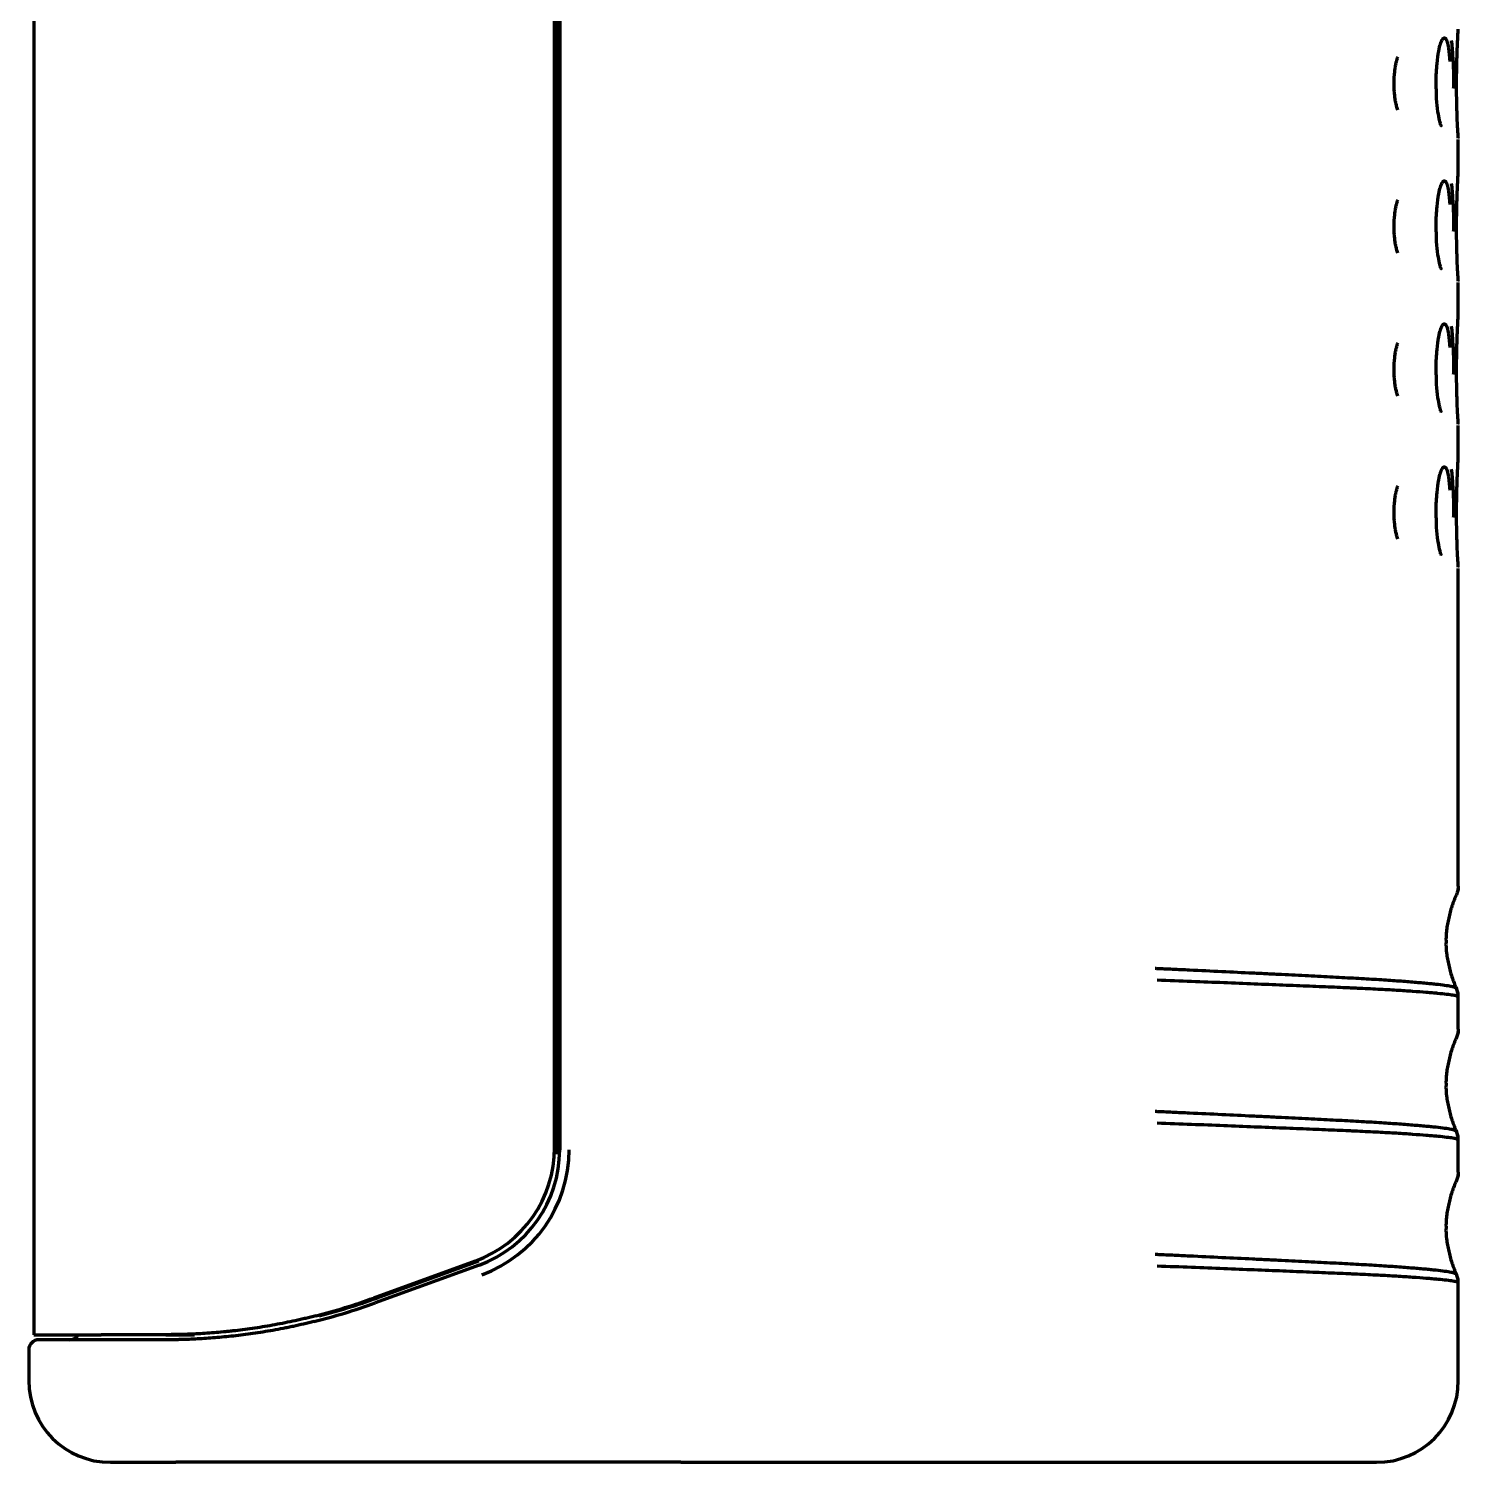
# Model space of a CAD drawing. Header units: inches. Extents: x -3055 to 7244, y 299 to 5591.
# Drawn here: x 777.59 to 812.59, y 2831.88 to 2866.98 of the extents above; entities that cross this region are included whole.
import ezdxf

# ---------------------------------------------------------------- set-up
doc = ezdxf.new("R2010")
doc.units = ezdxf.units.IN

msp = doc.modelspace()

# ---------------------------------------------------------------- linework, layer by layer
at = {"linetype": 'Continuous', "lineweight": 70}
for p, q in [((790.466, 2839.587), (790.466, 3014.142)), ((790.544, 2839.587), (790.544, 3014.142)), ((790.591, 3014.203), (790.591, 2839.525)), ((777.716, 2899.127), (777.716, 2835.002)), ((812.589, 2866.948), (812.59, 2866.96)), ((812.591, 2863.492), (812.591, 2864.262)), ((812.589, 2863.453), (812.591, 2863.492)), ((812.589, 2863.448), (812.59, 2863.46)), ((812.591, 2859.992), (812.591, 2860.762)), ((812.589, 2859.953), (812.591, 2859.992)), ((812.589, 2859.948), (812.59, 2859.96)), ((812.591, 2856.492), (812.591, 2857.262)), ((812.589, 2856.453), (812.591, 2856.492)), ((812.589, 2856.448), (812.59, 2856.46)), ((812.591, 2845.983), (812.591, 2853.762)), ((812.591, 2845.983), (812.581, 2845.884)), ((812.591, 2842.483), (812.591, 2843.271)), ((812.591, 2842.483), (812.581, 2842.384)), ((790.54, 2839.421), (790.544, 2839.587)), ((812.591, 2838.983), (812.591, 2839.771)), ((812.591, 2838.983), (812.581, 2838.884)), ((812.591, 2838.983), (812.591, 2838.983)), ((788.522, 2836.805), (786.034, 2835.899)), ((788.617, 2836.706), (786.076, 2835.782)), ((788.6, 2836.805), (786.113, 2835.899)), ((812.591, 2833.877), (812.591, 2836.271)), ((777.716, 2835.002), (779.369, 2835.002)), ((780.946, 2835.002), (779.369, 2835.002)), ((780.946, 2835.002), (781.651, 2835.002)), ((777.591, 2834.627), (777.591, 2833.877)), ((779.491, 2834.877), (777.841, 2834.877)), ((780.946, 2834.877), (779.491, 2834.877)), ((779.591, 2831.877), (781.194, 2831.877)), ((784.773, 2831.877), (781.194, 2831.877)), ((792.615, 2831.877), (784.773, 2831.877)), ((793.56, 2831.877), (792.615, 2831.877)), ((793.56, 2831.877), (810.591, 2831.877))]:
    msp.add_line(p, q, dxfattribs=at)
for centre, radius, start, end in [((812.091, 2843.271), 0.5, 11.4977, 24.7187), ((812.091, 2843.271), 0.5, 0.0006, 11.4977), ((812.091, 2839.771), 0.5, 11.4977, 24.7187), ((812.091, 2839.771), 0.5, 0.0006, 11.4977), ((787.591, 2839.525), 3, 290, 0), ((787.571, 2839.525), 3.25, 290, 0), ((812.091, 2836.271), 0.5, 11.4978, 24.7187), ((812.091, 2836.271), 0.5, 0.0007, 11.4978), ((778.591, 2835.127), 0.25, 270, 329.9991), ((777.841, 2834.627), 0.25, 90, 180), ((779.591, 2833.877), 2, 180, 270), ((810.591, 2833.877), 2, 270, 0)]:
    msp.add_arc(centre, radius, start, end, dxfattribs=at)
for centre, major_axis, ratio, start_param, end_param in [((787.515, 2839.587), (0, -2.96), 0.996917, 0.348075, 1.570796), ((780.946, 2849.877), (14.348, 4.376), 1, 4.660713, 4.76542), ((780.945, 2849.967), (0, 14.965), 0.996917, 3.390853, 3.489663), ((781.024, 2849.967), (0, 14.965), 0.996917, 3.390853, 3.489666)]:
    msp.add_ellipse(centre, major_axis=major_axis, ratio=ratio, start_param=start_param, end_param=end_param, dxfattribs=at)
for points, knots in [([(812.59, 2864.295), (812.59, 2864.295), (812.59, 2864.298), (812.587, 2864.335), (812.578, 2864.493), (812.562, 2864.824), (812.549, 2865.276), (812.547, 2865.793), (812.557, 2866.284), (812.573, 2866.67), (812.584, 2866.87), (812.588, 2866.937), (812.589, 2866.947), (812.589, 2866.948)], [0, 0, 0, 0, 0.010183, 0.070351, 0.180646, 0.300593, 0.425928, 0.557827, 0.693585, 0.815302, 0.931069, 0.992468, 1, 1, 1, 1]), ([(812.053, 2865.477), (812.049, 2865.546), (812.043, 2865.761), (812.064, 2866.107), (812.107, 2866.42), (812.147, 2866.591), (812.169, 2866.651), (812.172, 2866.657), (812.172, 2866.657)], [0, 0, 0, 0, 0.131178, 0.418189, 0.657493, 0.839491, 0.956498, 1, 1, 1, 1]), ([(812.169, 2866.652), (812.17, 2866.654), (812.171, 2866.656), (812.185, 2866.687), (812.198, 2866.71), (812.217, 2866.733), (812.224, 2866.738), (812.236, 2866.746), (812.243, 2866.748), (812.252, 2866.748), (812.255, 2866.747), (812.261, 2866.745), (812.264, 2866.744), (812.273, 2866.738), (812.284, 2866.726), (812.295, 2866.707), (812.303, 2866.69), (812.305, 2866.684), (812.31, 2866.671), (812.313, 2866.664), (812.325, 2866.626), (812.333, 2866.59), (812.343, 2866.538), (812.345, 2866.527), (812.348, 2866.504), (812.35, 2866.492), (812.355, 2866.456), (812.359, 2866.431), (812.368, 2866.353), (812.373, 2866.296), (812.378, 2866.22), (812.379, 2866.205), (812.38, 2866.184), (812.381, 2866.179), (812.381, 2866.174)], [0, 0, 0, 0, 0.008591, 0.008591, 0.143881, 0.143881, 0.211527, 0.211527, 0.279172, 0.279172, 0.312995, 0.312995, 0.346817, 0.346817, 0.414463, 0.482108, 0.482108, 0.51593, 0.51593, 0.549753, 0.549753, 0.685044, 0.685044, 0.718866, 0.718866, 0.752689, 0.752689, 0.820334, 0.820334, 0.955625, 0.955625, 0.989447, 0.989447, 1, 1, 1, 1]), ([(811.018, 2865.627), (811.018, 2865.659), (811.019, 2865.691), (811.021, 2865.755), (811.023, 2865.786), (811.029, 2865.88), (811.036, 2865.94), (811.049, 2866.03), (811.054, 2866.059), (811.065, 2866.116), (811.077, 2866.172), (811.091, 2866.224), (811.102, 2866.262), (811.106, 2866.274), (811.11, 2866.285)], [0, 0, 0, 0, 0.133672, 0.133672, 0.267344, 0.267344, 0.534688, 0.534688, 0.66836, 0.66836, 0.802032, 0.935704, 0.935704, 1, 1, 1, 1]), ([(812.476, 2865.509), (812.478, 2865.556), (812.483, 2865.791), (812.478, 2866.085), (812.461, 2866.272), (812.459, 2866.296)], [0, 0, 0, 0, 0.175328, 0.891133, 1, 1, 1, 1]), ([(811.106, 2864.98), (811.096, 2865.012), (811.087, 2865.047), (811.075, 2865.097), (811.072, 2865.111), (811.065, 2865.139), (811.063, 2865.153), (811.054, 2865.196), (811.049, 2865.225), (811.036, 2865.313), (811.029, 2865.374), (811.023, 2865.468), (811.021, 2865.5), (811.019, 2865.563), (811.018, 2865.595), (811.018, 2865.627)], [0, 0, 0, 0, 0.182784, 0.182784, 0.250885, 0.250885, 0.318987, 0.318987, 0.455189, 0.455189, 0.727595, 0.727595, 0.863797, 0.863797, 1, 1, 1, 1]), ([(812.17, 2864.6), (812.17, 2864.6), (812.171, 2864.599), (812.155, 2864.64), (812.127, 2864.741), (812.088, 2864.952), (812.058, 2865.214), (812.053, 2865.404), (812.053, 2865.477)], [0, 0, 0, 0, 0.016778, 0.130118, 0.295745, 0.532032, 0.825813, 1, 1, 1, 1]), ([(812.59, 2860.795), (812.59, 2860.795), (812.59, 2860.798), (812.587, 2860.835), (812.578, 2860.993), (812.562, 2861.324), (812.549, 2861.776), (812.547, 2862.293), (812.557, 2862.784), (812.573, 2863.17), (812.584, 2863.37), (812.588, 2863.437), (812.589, 2863.447), (812.589, 2863.448)], [0, 0, 0, 0, 0.010183, 0.070351, 0.180646, 0.300593, 0.425928, 0.557827, 0.693585, 0.815303, 0.93107, 0.992469, 1, 1, 1, 1]), ([(812.053, 2861.977), (812.049, 2862.046), (812.043, 2862.261), (812.064, 2862.607), (812.107, 2862.92), (812.147, 2863.091), (812.169, 2863.151), (812.172, 2863.157), (812.172, 2863.157)], [0, 0, 0, 0, 0.131178, 0.418189, 0.657493, 0.839491, 0.956498, 1, 1, 1, 1]), ([(812.169, 2863.152), (812.17, 2863.154), (812.171, 2863.156), (812.185, 2863.187), (812.198, 2863.21), (812.217, 2863.233), (812.224, 2863.238), (812.236, 2863.246), (812.243, 2863.248), (812.252, 2863.248), (812.255, 2863.247), (812.261, 2863.245), (812.264, 2863.244), (812.273, 2863.238), (812.284, 2863.226), (812.295, 2863.207), (812.303, 2863.19), (812.305, 2863.184), (812.31, 2863.171), (812.313, 2863.164), (812.325, 2863.126), (812.333, 2863.09), (812.343, 2863.038), (812.345, 2863.027), (812.348, 2863.004), (812.35, 2862.992), (812.355, 2862.956), (812.359, 2862.931), (812.368, 2862.853), (812.373, 2862.796), (812.378, 2862.72), (812.379, 2862.705), (812.38, 2862.684), (812.381, 2862.679), (812.381, 2862.674)], [0, 0, 0, 0, 0.008591, 0.008591, 0.143881, 0.143881, 0.211527, 0.211527, 0.279172, 0.279172, 0.312995, 0.312995, 0.346817, 0.346817, 0.414463, 0.482108, 0.482108, 0.51593, 0.51593, 0.549753, 0.549753, 0.685044, 0.685044, 0.718866, 0.718866, 0.752689, 0.752689, 0.820334, 0.820334, 0.955625, 0.955625, 0.989447, 0.989447, 1, 1, 1, 1]), ([(811.018, 2862.127), (811.018, 2862.159), (811.019, 2862.191), (811.021, 2862.255), (811.023, 2862.286), (811.029, 2862.38), (811.036, 2862.44), (811.049, 2862.53), (811.054, 2862.559), (811.065, 2862.616), (811.077, 2862.672), (811.091, 2862.724), (811.102, 2862.762), (811.106, 2862.774), (811.11, 2862.785)], [0, 0, 0, 0, 0.133672, 0.133672, 0.267344, 0.267344, 0.534688, 0.534688, 0.66836, 0.66836, 0.802032, 0.935704, 0.935704, 1, 1, 1, 1]), ([(812.476, 2862.009), (812.478, 2862.056), (812.483, 2862.291), (812.478, 2862.585), (812.461, 2862.772), (812.459, 2862.796)], [0, 0, 0, 0, 0.175328, 0.891133, 1, 1, 1, 1]), ([(811.106, 2861.48), (811.096, 2861.512), (811.087, 2861.547), (811.075, 2861.597), (811.072, 2861.611), (811.065, 2861.639), (811.063, 2861.653), (811.054, 2861.696), (811.049, 2861.725), (811.036, 2861.813), (811.029, 2861.874), (811.023, 2861.968), (811.021, 2862), (811.019, 2862.063), (811.018, 2862.095), (811.018, 2862.127)], [0, 0, 0, 0, 0.182784, 0.182784, 0.250885, 0.250885, 0.318987, 0.318987, 0.455189, 0.455189, 0.727595, 0.727595, 0.863797, 0.863797, 1, 1, 1, 1]), ([(812.17, 2861.1), (812.17, 2861.1), (812.171, 2861.099), (812.155, 2861.14), (812.127, 2861.241), (812.088, 2861.452), (812.058, 2861.714), (812.053, 2861.904), (812.053, 2861.977)], [0, 0, 0, 0, 0.016778, 0.130118, 0.295745, 0.532032, 0.825813, 1, 1, 1, 1]), ([(812.59, 2857.295), (812.59, 2857.295), (812.59, 2857.298), (812.587, 2857.335), (812.578, 2857.493), (812.562, 2857.824), (812.549, 2858.276), (812.547, 2858.793), (812.557, 2859.284), (812.573, 2859.67), (812.584, 2859.87), (812.588, 2859.937), (812.589, 2859.947), (812.589, 2859.948)], [0, 0, 0, 0, 0.010183, 0.070351, 0.180646, 0.300593, 0.425928, 0.557826, 0.693584, 0.815302, 0.931069, 0.992467, 1, 1, 1, 1]), ([(812.053, 2858.477), (812.049, 2858.546), (812.043, 2858.761), (812.064, 2859.107), (812.107, 2859.42), (812.147, 2859.591), (812.169, 2859.651), (812.172, 2859.657), (812.172, 2859.657)], [0, 0, 0, 0, 0.131178, 0.418189, 0.657493, 0.839491, 0.956498, 1, 1, 1, 1]), ([(812.169, 2859.652), (812.17, 2859.654), (812.171, 2859.656), (812.185, 2859.687), (812.198, 2859.71), (812.217, 2859.733), (812.224, 2859.738), (812.236, 2859.746), (812.243, 2859.748), (812.252, 2859.748), (812.255, 2859.747), (812.261, 2859.745), (812.264, 2859.744), (812.273, 2859.738), (812.284, 2859.726), (812.295, 2859.707), (812.303, 2859.69), (812.305, 2859.684), (812.31, 2859.671), (812.313, 2859.664), (812.325, 2859.626), (812.333, 2859.59), (812.343, 2859.538), (812.345, 2859.527), (812.348, 2859.504), (812.35, 2859.492), (812.355, 2859.456), (812.359, 2859.431), (812.368, 2859.353), (812.373, 2859.296), (812.378, 2859.22), (812.379, 2859.205), (812.38, 2859.184), (812.381, 2859.179), (812.381, 2859.174)], [0, 0, 0, 0, 0.008591, 0.008591, 0.143881, 0.143881, 0.211527, 0.211527, 0.279172, 0.279172, 0.312995, 0.312995, 0.346817, 0.346817, 0.414463, 0.482108, 0.482108, 0.51593, 0.51593, 0.549753, 0.549753, 0.685044, 0.685044, 0.718866, 0.718866, 0.752689, 0.752689, 0.820334, 0.820334, 0.955625, 0.955625, 0.989447, 0.989447, 1, 1, 1, 1]), ([(811.018, 2858.627), (811.018, 2858.659), (811.019, 2858.691), (811.021, 2858.755), (811.023, 2858.786), (811.029, 2858.88), (811.036, 2858.94), (811.049, 2859.03), (811.054, 2859.059), (811.065, 2859.116), (811.077, 2859.172), (811.091, 2859.224), (811.102, 2859.262), (811.106, 2859.274), (811.11, 2859.285)], [0, 0, 0, 0, 0.133672, 0.133672, 0.267344, 0.267344, 0.534688, 0.534688, 0.66836, 0.66836, 0.802032, 0.935704, 0.935704, 1, 1, 1, 1]), ([(812.476, 2858.509), (812.478, 2858.556), (812.483, 2858.791), (812.478, 2859.085), (812.461, 2859.272), (812.459, 2859.296)], [0, 0, 0, 0, 0.175328, 0.891133, 1, 1, 1, 1]), ([(811.106, 2857.98), (811.096, 2858.012), (811.087, 2858.047), (811.075, 2858.097), (811.072, 2858.111), (811.065, 2858.139), (811.063, 2858.153), (811.054, 2858.196), (811.049, 2858.225), (811.036, 2858.313), (811.029, 2858.374), (811.023, 2858.468), (811.021, 2858.5), (811.019, 2858.563), (811.018, 2858.595), (811.018, 2858.627)], [0, 0, 0, 0, 0.182784, 0.182784, 0.250885, 0.250885, 0.318987, 0.318987, 0.455189, 0.455189, 0.727595, 0.727595, 0.863797, 0.863797, 1, 1, 1, 1]), ([(812.17, 2857.6), (812.17, 2857.6), (812.171, 2857.599), (812.155, 2857.64), (812.127, 2857.741), (812.088, 2857.952), (812.058, 2858.214), (812.053, 2858.404), (812.053, 2858.477)], [0, 0, 0, 0, 0.016778, 0.130118, 0.295745, 0.532032, 0.825813, 1, 1, 1, 1]), ([(812.59, 2853.795), (812.59, 2853.795), (812.59, 2853.798), (812.587, 2853.835), (812.578, 2853.993), (812.562, 2854.324), (812.549, 2854.776), (812.547, 2855.293), (812.557, 2855.784), (812.573, 2856.17), (812.584, 2856.37), (812.588, 2856.437), (812.589, 2856.447), (812.589, 2856.448)], [0, 0, 0, 0, 0.010183, 0.070351, 0.180646, 0.300593, 0.425928, 0.557827, 0.693585, 0.815303, 0.93107, 0.992468, 1, 1, 1, 1]), ([(812.053, 2854.977), (812.049, 2855.046), (812.043, 2855.261), (812.064, 2855.607), (812.107, 2855.92), (812.147, 2856.091), (812.169, 2856.151), (812.172, 2856.157), (812.172, 2856.157)], [0, 0, 0, 0, 0.131178, 0.418189, 0.657493, 0.839491, 0.956498, 1, 1, 1, 1]), ([(812.169, 2856.152), (812.17, 2856.154), (812.171, 2856.156), (812.185, 2856.187), (812.198, 2856.21), (812.217, 2856.233), (812.224, 2856.238), (812.236, 2856.246), (812.243, 2856.248), (812.252, 2856.248), (812.255, 2856.247), (812.261, 2856.245), (812.264, 2856.244), (812.273, 2856.238), (812.284, 2856.226), (812.295, 2856.207), (812.303, 2856.19), (812.305, 2856.184), (812.31, 2856.171), (812.313, 2856.164), (812.325, 2856.126), (812.333, 2856.09), (812.343, 2856.038), (812.345, 2856.027), (812.348, 2856.004), (812.35, 2855.992), (812.355, 2855.956), (812.359, 2855.931), (812.368, 2855.853), (812.373, 2855.796), (812.378, 2855.72), (812.379, 2855.705), (812.38, 2855.684), (812.381, 2855.679), (812.381, 2855.674)], [0, 0, 0, 0, 0.008591, 0.008591, 0.143881, 0.143881, 0.211527, 0.211527, 0.279172, 0.279172, 0.312995, 0.312995, 0.346817, 0.346817, 0.414463, 0.482108, 0.482108, 0.51593, 0.51593, 0.549753, 0.549753, 0.685044, 0.685044, 0.718866, 0.718866, 0.752689, 0.752689, 0.820334, 0.820334, 0.955625, 0.955625, 0.989447, 0.989447, 1, 1, 1, 1]), ([(811.018, 2855.127), (811.018, 2855.159), (811.019, 2855.191), (811.021, 2855.255), (811.023, 2855.286), (811.029, 2855.38), (811.036, 2855.44), (811.049, 2855.53), (811.054, 2855.559), (811.065, 2855.616), (811.077, 2855.672), (811.091, 2855.724), (811.102, 2855.762), (811.106, 2855.774), (811.11, 2855.785)], [0, 0, 0, 0, 0.133672, 0.133672, 0.267344, 0.267344, 0.534688, 0.534688, 0.66836, 0.66836, 0.802032, 0.935704, 0.935704, 1, 1, 1, 1]), ([(812.476, 2855.009), (812.478, 2855.056), (812.483, 2855.291), (812.478, 2855.585), (812.461, 2855.772), (812.459, 2855.796)], [0, 0, 0, 0, 0.175328, 0.891133, 1, 1, 1, 1]), ([(811.106, 2854.48), (811.096, 2854.512), (811.087, 2854.547), (811.075, 2854.597), (811.072, 2854.611), (811.065, 2854.639), (811.063, 2854.653), (811.054, 2854.696), (811.049, 2854.725), (811.036, 2854.813), (811.029, 2854.874), (811.023, 2854.968), (811.021, 2855), (811.019, 2855.063), (811.018, 2855.095), (811.018, 2855.127)], [0, 0, 0, 0, 0.182784, 0.182784, 0.250885, 0.250885, 0.318987, 0.318987, 0.455189, 0.455189, 0.727595, 0.727595, 0.863797, 0.863797, 1, 1, 1, 1]), ([(812.17, 2854.1), (812.17, 2854.1), (812.171, 2854.099), (812.155, 2854.14), (812.127, 2854.241), (812.088, 2854.452), (812.058, 2854.714), (812.053, 2854.904), (812.053, 2854.977)], [0, 0, 0, 0, 0.016778, 0.130118, 0.295745, 0.532032, 0.825813, 1, 1, 1, 1]), ([(812.591, 2845.983), (812.591, 2845.947), (812.587, 2845.911), (812.572, 2845.841), (812.56, 2845.807), (812.545, 2845.774)], [0, 0, 0, 0, 0.5, 0.5, 1, 1, 1, 1]), ([(812.545, 2845.774), (812.524, 2845.728), (812.504, 2845.681), (812.467, 2845.587), (812.449, 2845.539), (812.402, 2845.396), (812.376, 2845.299), (812.344, 2845.153), (812.334, 2845.103), (812.317, 2845.005), (812.302, 2844.906), (812.291, 2844.785), (812.289, 2844.704), (812.289, 2844.67), (812.29, 2844.647), (812.29, 2844.636), (812.291, 2844.625)], [0, 0, 0, 0, 0.125, 0.125, 0.25, 0.25, 0.5, 0.5, 0.625, 0.625, 0.75, 0.875, 0.9375, 0.96875, 0.96875, 1, 1, 1, 1]), ([(812.291, 2844.625), (812.286, 2844.538), (812.294, 2844.395), (812.317, 2844.247), (812.334, 2844.148), (812.344, 2844.099), (812.376, 2843.953), (812.402, 2843.857), (812.45, 2843.714), (812.467, 2843.667), (812.504, 2843.573), (812.524, 2843.526), (812.545, 2843.48)], [0, 0, 0, 0, 0.25, 0.375, 0.375, 0.5, 0.5, 0.75, 0.75, 0.875, 0.875, 1, 1, 1, 1]), ([(812.545, 2843.48), (812.543, 2843.488), (812.519, 2843.504), (812.422, 2843.527), (812.266, 2843.552), (812.122, 2843.569), (811.998, 2843.583), (811.933, 2843.589), (811.862, 2843.596), (811.813, 2843.601), (811.788, 2843.603), (811.661, 2843.615), (811.437, 2843.634), (811.046, 2843.664), (810.749, 2843.684), (810.432, 2843.704), (810.265, 2843.713), (810, 2843.728), (809.909, 2843.733), (809.723, 2843.743), (809.627, 2843.748), (809.335, 2843.763), (808.929, 2843.784), (808.491, 2843.806), (808.149, 2843.822), (807.976, 2843.831), (807.797, 2843.84), (807.677, 2843.845), (807.617, 2843.848), (807.312, 2843.863), (806.81, 2843.887), (806.28, 2843.913), (805.872, 2843.932), (805.734, 2843.938), (805.524, 2843.948), (805.454, 2843.951), (805.348, 2843.956), (805.295, 2843.958), (805.232, 2843.961), (805.201, 2843.963), (805.186, 2843.963), (805.178, 2843.964), (805.174, 2843.964), (805.172, 2843.964), (805.171, 2843.964), (805.17, 2843.964), (805.17, 2843.964)], [0, 0, 0, 0, 0.0625, 0.125, 0.1875, 0.25, 0.25, 0.28125, 0.296875, 0.296875, 0.3125, 0.3125, 0.375, 0.4375, 0.5, 0.5, 0.5625, 0.5625, 0.59375, 0.59375, 0.625, 0.625, 0.6875, 0.75, 0.75, 0.78125, 0.796875, 0.796875, 0.8125, 0.8125, 0.875, 0.9375, 0.9375, 0.96875, 0.96875, 0.984375, 0.984375, 0.992188, 0.996094, 0.998047, 0.999023, 0.999512, 0.999756, 0.999878, 0.999878, 1, 1, 1, 1]), ([(812.591, 2843.271), (812.589, 2843.278), (812.565, 2843.292), (812.469, 2843.312), (812.312, 2843.333), (812.167, 2843.348), (812.044, 2843.36), (811.978, 2843.366), (811.906, 2843.372), (811.857, 2843.376), (811.832, 2843.378), (811.704, 2843.388), (811.479, 2843.405), (811.217, 2843.423), (810.935, 2843.44), (810.786, 2843.448), (810.467, 2843.465), (810.298, 2843.473), (810.076, 2843.483), (810.031, 2843.485), (809.939, 2843.49), (809.893, 2843.492), (809.752, 2843.498), (809.656, 2843.502), (809.363, 2843.514), (808.957, 2843.531), (808.302, 2843.558), (807.601, 2843.586), (806.855, 2843.616), (806.328, 2843.637), (805.785, 2843.658), (805.506, 2843.668), (805.219, 2843.679)], [0, 0, 0, 0, 0.0625, 0.125, 0.1875, 0.25, 0.25, 0.28125, 0.296875, 0.296875, 0.3125, 0.3125, 0.375, 0.4375, 0.4375, 0.5, 0.5, 0.5625, 0.5625, 0.578125, 0.578125, 0.59375, 0.59375, 0.625, 0.625, 0.6875, 0.75, 0.8125, 0.875, 0.9375, 0.9375, 1, 1, 1, 1]), ([(812.591, 2843.271), (812.591, 2843.307), (812.587, 2843.343), (812.572, 2843.413), (812.56, 2843.447), (812.545, 2843.48)], [0, 0, 0, 0, 0.5, 0.5, 1, 1, 1, 1]), ([(812.591, 2843.271), (812.591, 2843.307), (812.587, 2843.343), (812.571, 2843.413), (812.56, 2843.448), (812.545, 2843.48)], [0, 0, 0, 0, 0.5, 0.5, 1, 1, 1, 1]), ([(812.591, 2842.483), (812.591, 2842.447), (812.587, 2842.411), (812.572, 2842.341), (812.56, 2842.307), (812.545, 2842.274)], [0, 0, 0, 0, 0.5, 0.5, 1, 1, 1, 1]), ([(812.545, 2842.274), (812.524, 2842.228), (812.504, 2842.181), (812.467, 2842.087), (812.449, 2842.039), (812.402, 2841.896), (812.376, 2841.799), (812.344, 2841.653), (812.334, 2841.603), (812.317, 2841.505), (812.302, 2841.406), (812.291, 2841.285), (812.289, 2841.204), (812.289, 2841.17), (812.29, 2841.147), (812.29, 2841.136), (812.291, 2841.125)], [0, 0, 0, 0, 0.125, 0.125, 0.25, 0.25, 0.5, 0.5, 0.625, 0.625, 0.75, 0.875, 0.9375, 0.96875, 0.96875, 1, 1, 1, 1]), ([(812.291, 2841.125), (812.286, 2841.038), (812.294, 2840.895), (812.317, 2840.747), (812.334, 2840.648), (812.344, 2840.599), (812.376, 2840.453), (812.402, 2840.357), (812.45, 2840.214), (812.467, 2840.167), (812.504, 2840.073), (812.524, 2840.026), (812.545, 2839.98)], [0, 0, 0, 0, 0.25, 0.375, 0.375, 0.5, 0.5, 0.75, 0.75, 0.875, 0.875, 1, 1, 1, 1]), ([(812.545, 2839.98), (812.543, 2839.988), (812.519, 2840.004), (812.422, 2840.027), (812.266, 2840.052), (812.122, 2840.069), (811.998, 2840.083), (811.933, 2840.089), (811.862, 2840.096), (811.813, 2840.101), (811.788, 2840.103), (811.661, 2840.115), (811.437, 2840.134), (811.046, 2840.164), (810.749, 2840.184), (810.432, 2840.204), (810.265, 2840.213), (810, 2840.228), (809.909, 2840.233), (809.723, 2840.243), (809.627, 2840.248), (809.335, 2840.263), (808.929, 2840.284), (808.491, 2840.306), (808.149, 2840.322), (807.976, 2840.331), (807.797, 2840.34), (807.677, 2840.345), (807.617, 2840.348), (807.312, 2840.363), (806.81, 2840.387), (806.28, 2840.413), (805.872, 2840.432), (805.734, 2840.438), (805.524, 2840.448), (805.454, 2840.451), (805.348, 2840.456), (805.295, 2840.458), (805.232, 2840.461), (805.201, 2840.463), (805.186, 2840.463), (805.178, 2840.464), (805.174, 2840.464), (805.172, 2840.464), (805.171, 2840.464), (805.17, 2840.464), (805.17, 2840.464)], [0, 0, 0, 0, 0.0625, 0.125, 0.1875, 0.25, 0.25, 0.28125, 0.296875, 0.296875, 0.3125, 0.3125, 0.375, 0.4375, 0.5, 0.5, 0.5625, 0.5625, 0.59375, 0.59375, 0.625, 0.625, 0.6875, 0.75, 0.75, 0.78125, 0.796875, 0.796875, 0.8125, 0.8125, 0.875, 0.9375, 0.9375, 0.96875, 0.96875, 0.984375, 0.984375, 0.992187, 0.996094, 0.998047, 0.999023, 0.999512, 0.999756, 0.999878, 0.999878, 1, 1, 1, 1]), ([(812.591, 2839.771), (812.589, 2839.778), (812.565, 2839.792), (812.469, 2839.812), (812.312, 2839.833), (812.167, 2839.848), (812.044, 2839.86), (811.978, 2839.866), (811.906, 2839.872), (811.857, 2839.876), (811.832, 2839.878), (811.704, 2839.888), (811.479, 2839.905), (811.217, 2839.923), (810.935, 2839.94), (810.786, 2839.948), (810.467, 2839.965), (810.298, 2839.973), (810.076, 2839.983), (810.031, 2839.985), (809.939, 2839.99), (809.893, 2839.992), (809.752, 2839.998), (809.656, 2840.002), (809.363, 2840.014), (808.957, 2840.031), (808.302, 2840.058), (807.601, 2840.086), (806.855, 2840.116), (806.328, 2840.137), (805.785, 2840.158), (805.506, 2840.168), (805.219, 2840.179)], [0, 0, 0, 0, 0.0625, 0.125, 0.1875, 0.25, 0.25, 0.28125, 0.296875, 0.296875, 0.3125, 0.3125, 0.375, 0.4375, 0.4375, 0.5, 0.5, 0.5625, 0.5625, 0.578125, 0.578125, 0.59375, 0.59375, 0.625, 0.625, 0.6875, 0.75, 0.8125, 0.875, 0.9375, 0.9375, 1, 1, 1, 1]), ([(812.591, 2839.771), (812.591, 2839.807), (812.587, 2839.843), (812.572, 2839.913), (812.56, 2839.947), (812.545, 2839.98)], [0, 0, 0, 0, 0.5, 0.5, 1, 1, 1, 1]), ([(812.591, 2839.771), (812.591, 2839.807), (812.587, 2839.843), (812.571, 2839.913), (812.56, 2839.948), (812.545, 2839.98)], [0, 0, 0, 0, 0.5, 0.5, 1, 1, 1, 1]), ([(812.591, 2838.983), (812.591, 2838.947), (812.587, 2838.911), (812.571, 2838.841), (812.56, 2838.806), (812.545, 2838.774)], [0, 0, 0, 0, 0.5, 0.5, 1, 1, 1, 1]), ([(812.591, 2838.983), (812.591, 2838.947), (812.587, 2838.911), (812.572, 2838.841), (812.56, 2838.807), (812.545, 2838.774)], [0, 0, 0, 0, 0.5, 0.5, 1, 1, 1, 1]), ([(812.545, 2838.774), (812.524, 2838.728), (812.504, 2838.681), (812.467, 2838.587), (812.449, 2838.539), (812.402, 2838.396), (812.376, 2838.299), (812.344, 2838.153), (812.334, 2838.103), (812.317, 2838.005), (812.302, 2837.906), (812.291, 2837.785), (812.289, 2837.704), (812.289, 2837.67), (812.29, 2837.647), (812.29, 2837.636), (812.291, 2837.625)], [0, 0, 0, 0, 0.125, 0.125, 0.25, 0.25, 0.5, 0.5, 0.625, 0.625, 0.75, 0.875, 0.9375, 0.96875, 0.96875, 1, 1, 1, 1]), ([(812.291, 2837.625), (812.286, 2837.538), (812.294, 2837.395), (812.317, 2837.247), (812.334, 2837.148), (812.344, 2837.099), (812.376, 2836.953), (812.402, 2836.857), (812.45, 2836.714), (812.467, 2836.667), (812.504, 2836.573), (812.524, 2836.526), (812.545, 2836.48)], [0, 0, 0, 0, 0.25, 0.375, 0.375, 0.5, 0.5, 0.75, 0.75, 0.875, 0.875, 1, 1, 1, 1]), ([(812.545, 2836.48), (812.543, 2836.488), (812.519, 2836.504), (812.422, 2836.527), (812.266, 2836.552), (812.122, 2836.569), (811.998, 2836.583), (811.933, 2836.589), (811.862, 2836.596), (811.813, 2836.601), (811.788, 2836.603), (811.661, 2836.615), (811.437, 2836.634), (811.046, 2836.664), (810.749, 2836.684), (810.432, 2836.704), (810.265, 2836.713), (810, 2836.728), (809.909, 2836.733), (809.723, 2836.743), (809.627, 2836.748), (809.335, 2836.763), (808.929, 2836.784), (808.491, 2836.806), (808.149, 2836.822), (807.976, 2836.831), (807.797, 2836.84), (807.677, 2836.845), (807.617, 2836.848), (807.312, 2836.863), (806.81, 2836.887), (806.28, 2836.913), (805.872, 2836.932), (805.734, 2836.938), (805.524, 2836.948), (805.454, 2836.951), (805.348, 2836.956), (805.295, 2836.958), (805.232, 2836.961), (805.201, 2836.963), (805.186, 2836.963), (805.178, 2836.964), (805.174, 2836.964), (805.172, 2836.964), (805.171, 2836.964), (805.17, 2836.964), (805.17, 2836.964)], [0, 0, 0, 0, 0.0625, 0.125, 0.1875, 0.25, 0.25, 0.28125, 0.296875, 0.296875, 0.3125, 0.3125, 0.375, 0.4375, 0.5, 0.5, 0.5625, 0.5625, 0.59375, 0.59375, 0.625, 0.625, 0.6875, 0.75, 0.75, 0.78125, 0.796875, 0.796875, 0.8125, 0.8125, 0.875, 0.9375, 0.9375, 0.96875, 0.96875, 0.984375, 0.984375, 0.992188, 0.996094, 0.998047, 0.999023, 0.999512, 0.999756, 0.999878, 0.999878, 1, 1, 1, 1]), ([(812.591, 2836.271), (812.589, 2836.278), (812.565, 2836.292), (812.469, 2836.312), (812.312, 2836.333), (812.167, 2836.348), (812.044, 2836.36), (811.978, 2836.366), (811.906, 2836.372), (811.857, 2836.376), (811.832, 2836.378), (811.704, 2836.388), (811.479, 2836.405), (811.217, 2836.423), (810.935, 2836.44), (810.786, 2836.448), (810.467, 2836.465), (810.298, 2836.473), (810.076, 2836.483), (810.031, 2836.485), (809.939, 2836.49), (809.893, 2836.492), (809.752, 2836.498), (809.656, 2836.502), (809.363, 2836.514), (808.957, 2836.531), (808.302, 2836.558), (807.601, 2836.586), (806.855, 2836.616), (806.328, 2836.637), (805.785, 2836.658), (805.506, 2836.668), (805.219, 2836.679)], [0, 0, 0, 0, 0.0625, 0.125, 0.1875, 0.25, 0.25, 0.28125, 0.296875, 0.296875, 0.3125, 0.3125, 0.375, 0.4375, 0.4375, 0.5, 0.5, 0.5625, 0.5625, 0.578125, 0.578125, 0.59375, 0.59375, 0.625, 0.625, 0.6875, 0.75, 0.8125, 0.875, 0.9375, 0.9375, 1, 1, 1, 1]), ([(812.591, 2836.271), (812.591, 2836.307), (812.587, 2836.343), (812.572, 2836.413), (812.56, 2836.447), (812.545, 2836.48)], [0, 0, 0, 0, 0.5, 0.5, 1, 1, 1, 1]), ([(812.591, 2836.271), (812.591, 2836.307), (812.587, 2836.343), (812.571, 2836.413), (812.56, 2836.448), (812.545, 2836.48)], [0, 0, 0, 0, 0.5, 0.5, 1, 1, 1, 1]), ([(784.626, 2835.464), (784.542, 2835.443), (784.457, 2835.422), (784.33, 2835.392), (784.288, 2835.382), (784.203, 2835.363), (784.161, 2835.354), (783.951, 2835.308), (783.784, 2835.274), (783.454, 2835.214), (783.291, 2835.187), (782.968, 2835.139), (782.808, 2835.118), (782.611, 2835.095), (782.571, 2835.091), (782.493, 2835.083), (782.454, 2835.079), (782.337, 2835.067), (782.261, 2835.06), (782.034, 2835.041), (781.888, 2835.031), (781.604, 2835.016), (781.466, 2835.011), (781.199, 2835.004), (781.07, 2835.002), (780.946, 2835.002)], [0, 0, 0, 0, 0.0625, 0.0625, 0.09375, 0.09375, 0.125, 0.125, 0.25, 0.25, 0.375, 0.375, 0.5, 0.5, 0.53125, 0.53125, 0.5625, 0.5625, 0.625, 0.625, 0.75, 0.75, 0.875, 0.875, 1, 1, 1, 1]), ([(784.575, 2835.323), (784.407, 2835.281), (784.239, 2835.242), (784.029, 2835.197), (783.987, 2835.189), (783.904, 2835.171), (783.862, 2835.163), (783.737, 2835.139), (783.654, 2835.123), (783.407, 2835.079), (783.244, 2835.053), (783.002, 2835.018), (782.922, 2835.008), (782.763, 2834.987), (782.684, 2834.978), (782.452, 2834.952), (782.301, 2834.938), (782.007, 2834.914), (781.864, 2834.905), (781.587, 2834.89), (781.452, 2834.885), (781.289, 2834.881), (781.257, 2834.88), (781.193, 2834.879), (781.098, 2834.878), (781.006, 2834.877), (780.946, 2834.877)], [0, 0, 0, 0, 0.125, 0.125, 0.15625, 0.15625, 0.1875, 0.1875, 0.25, 0.25, 0.375, 0.375, 0.4375, 0.4375, 0.5, 0.5, 0.625, 0.625, 0.75, 0.75, 0.875, 0.875, 0.90625, 0.90625, 0.9375, 1, 1, 1, 1])]:
    msp.add_open_spline(points, degree=3, knots=knots, dxfattribs=at)
for points, degree in [([(812.459, 2866.296), (812.456, 2866.437), (812.44, 2866.57), (812.425, 2866.689)], 3), ([(812.549, 2865.809), (812.55, 2865.881), (812.551, 2865.95), (812.552, 2866.017)], 3), ([(812.589, 2864.301), (812.59, 2864.299), (812.59, 2864.298)], 2), ([(812.459, 2862.796), (812.456, 2862.937), (812.44, 2863.07), (812.425, 2863.189)], 3), ([(812.549, 2862.309), (812.55, 2862.381), (812.551, 2862.45), (812.552, 2862.517)], 3), ([(812.589, 2860.801), (812.59, 2860.799), (812.59, 2860.798)], 2), ([(812.459, 2859.296), (812.456, 2859.437), (812.44, 2859.57), (812.425, 2859.689)], 3), ([(812.549, 2858.809), (812.55, 2858.881), (812.551, 2858.95), (812.552, 2859.017)], 3), ([(812.589, 2857.301), (812.59, 2857.299), (812.59, 2857.298)], 2), ([(812.459, 2855.796), (812.456, 2855.937), (812.44, 2856.07), (812.425, 2856.189)], 3), ([(812.549, 2855.309), (812.55, 2855.381), (812.551, 2855.45), (812.552, 2855.517)], 3), ([(812.589, 2853.801), (812.59, 2853.799), (812.59, 2853.798)], 2)]:
    msp.add_open_spline(points, degree=degree, dxfattribs=at)

doc.saveas('drawing.dxf')
